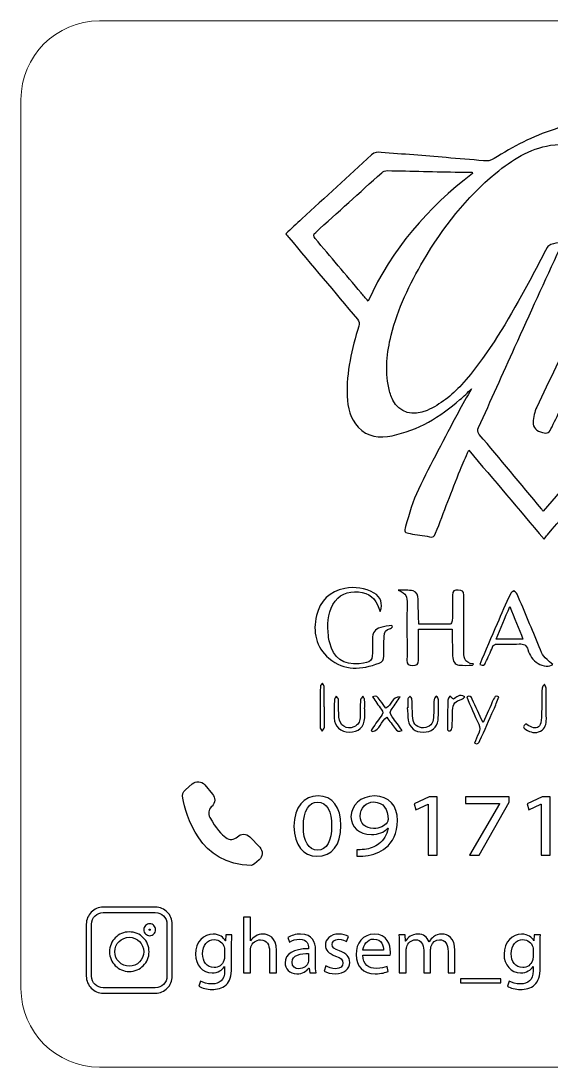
# Model space of a CAD drawing. Header units: millimetres. Extents: x 21.5 to 61.5, y -44 to -4.
# Drawn here: x 21.47 to 41.73, y -44.02 to -4.02 of the extents above; entities that cross this region are included whole.
import ezdxf

# ---------------------------------------------------------------- set-up
doc = ezdxf.new("R2010")
doc.units = ezdxf.units.MM
doc.header["$MEASUREMENT"] = 0
doc.layers.add('Layer 1', color=7, linetype='Continuous')

msp = doc.modelspace()

# ---------------------------------------------------------------- linework, layer by layer
at = {"layer": 'Layer 1', "color": 250, "lineweight": 18}
msp.add_open_spline([(24.4693, -4.0222), (24.4693, -4.0222), (58.4693, -4.0222), (58.4693, -4.0222), (60.1216, -4.0222), (61.4693, -5.3699), (61.4693, -7.0222), (61.4693, -7.0222), (61.4693, -41.0222), (61.4693, -41.0222), (61.4693, -42.6745), (60.1216, -44.0222), (58.4693, -44.0222), (58.4693, -44.0222), (24.4693, -44.0222), (24.4693, -44.0222), (22.817, -44.0222), (21.4693, -42.6745), (21.4693, -41.0222), (21.4693, -41.0222), (21.4693, -7.0222), (21.4693, -7.0222), (21.4693, -5.3699), (22.817, -4.0222), (24.4693, -4.0222)], degree=3, knots=[0, 0, 0, 0, 0.125, 0.125, 0.125, 0.25, 0.25, 0.25, 0.375, 0.375, 0.375, 0.5, 0.5, 0.5, 0.625, 0.625, 0.625, 0.75, 0.75, 0.75, 0.875, 0.875, 0.875, 1, 1, 1, 1], dxfattribs=at)
at = {"layer": 'Layer 1', "color": 250}
for points, knots in [([(52.3334, -10.833), (52.2434, -10.5697), (52.1772, -10.3088), (52.0675, -10.068), (51.6985, -9.2567), (51.0556, -8.8064), (50.1719, -8.7302), (49.5319, -8.675), (48.9122, -8.7895), (48.3274, -9.0651), (48.276, -9.0892), (48.2283, -9.121), (48.1794, -9.1498), (48.1647, -9.1586), (48.1515, -9.1695), (48.0781, -9.2226), (48.1913, -9.3103), (48.2929, -9.3794), (48.3829, -9.4611), (49.3086, -10.3053), (50.233, -11.151), (51.1572, -11.9974), (51.3375, -12.1626), (51.3369, -12.1639), (51.1832, -12.3455), (49.3911, -14.4627), (47.5984, -16.5797), (45.8063, -18.697), (45.6394, -18.8946), (45.4754, -19.0944), (45.3098, -19.2929), (45.3227, -19.3107), (45.3359, -19.3282), (45.349, -19.3461), (45.6714, -19.1605), (46.0107, -18.9994), (46.3114, -18.7845), (46.8395, -18.4079), (47.3428, -17.9968), (47.8595, -17.6049), (47.9235, -17.5562), (48.0091, -17.5362), (48.0847, -17.5029), (48.0953, -17.5211), (48.106, -17.5393), (48.1167, -17.5575), (47.9859, -17.6786), (47.8555, -17.7999), (47.7244, -17.921), (46.9028, -18.681), (45.9872, -19.2966), (44.9677, -19.7658), (44.7862, -19.8491), (44.6557, -20.0561), (44.5171, -20.2194), (43.5403, -21.37), (42.567, -22.5242), (41.5929, -23.6773), (41.5563, -23.7206), (41.5215, -23.7658), (41.4663, -23.8345), (40.5005, -22.6943), (39.5566, -21.5807), (38.5895, -20.439), (38.471, -20.7093), (38.3575, -20.9482), (38.2609, -21.1935), (37.9439, -21.9981), (37.6297, -22.8043), (37.3226, -23.613), (37.2746, -23.7401), (37.2235, -23.777), (37.0874, -23.7475), (36.8432, -23.6946), (36.5939, -23.6654), (36.3468, -23.6266), (36.1529, -23.5961), (36.1065, -23.5513), (36.1703, -23.3481), (36.3192, -22.8711), (36.4468, -22.3794), (36.6632, -21.9322), (37.1411, -20.9438), (37.666, -19.9774), (38.1771, -19.0053), (38.3384, -18.6983), (38.5174, -18.4007), (38.6927, -18.0909), (38.5402, -18.2336), (38.3998, -18.3728), (38.2512, -18.5033), (37.4951, -19.1671), (36.6535, -19.6748), (35.6562, -19.882), (35.1765, -19.9818), (34.7159, -19.9351), (34.3618, -19.5538), (34.057, -19.2258), (33.9538, -18.8077), (33.9385, -18.3722), (33.9056, -17.449), (34.116, -16.5634), (34.3841, -15.6895), (34.4167, -15.5832), (34.4076, -15.5152), (34.3361, -15.4305), (33.4577, -14.3906), (32.5832, -13.3474), (31.708, -12.305), (31.672, -12.262), (31.6384, -12.2172), (31.5948, -12.162), (31.8052, -11.967), (32.0081, -11.7776), (32.2122, -11.5894), (33.0969, -10.776), (33.984, -9.965), (34.8639, -9.1463), (34.9817, -9.0366), (35.1028, -9.0362), (35.2401, -9.0475), (36.0683, -9.115), (36.8965, -9.1815), (37.7247, -9.2495), (38.2009, -9.2883), (38.6773, -9.3263), (39.1527, -9.3721), (39.2994, -9.3862), (39.4252, -9.3721), (39.5562, -9.2883), (40.2778, -8.8262), (41.0367, -8.437), (41.8532, -8.1686), (42.3039, -8.0206), (42.762, -7.9121), (43.244, -7.9437), (43.5657, -7.965), (43.8417, -8.1444), (43.8423, -8.4163), (43.8433, -8.6145), (43.7729, -8.8302), (43.6758, -9.0061), (43.5949, -9.1526), (43.4297, -9.2526), (43.2663, -9.4073), (43.1756, -9.3022), (43.1007, -9.1943), (43.006, -9.1093), (42.6341, -8.776), (42.1913, -8.7007), (41.7128, -8.7778), (40.9018, -8.908), (40.2389, -9.3363), (39.6225, -9.8434), (38.4864, -10.7776), (37.6011, -11.9227), (36.8585, -13.1837), (36.3283, -14.0842), (35.8714, -15.0178), (35.6205, -16.0398), (35.4575, -16.7049), (35.3888, -17.3759), (35.5274, -18.0536), (35.5603, -18.2132), (35.6177, -18.3722), (35.6895, -18.5193), (35.9238, -18.9978), (36.4569, -19.1586), (36.9934, -18.915), (37.5036, -18.6833), (37.9398, -18.3461), (38.3126, -17.931), (39.2361, -16.9021), (39.9341, -15.7193), (40.6087, -14.523), (40.9495, -13.9187), (41.2577, -13.2959), (41.5861, -12.6842), (41.6121, -12.6352), (41.6752, -12.5932), (41.73, -12.5756), (41.8523, -12.5364), (41.98, -12.5148), (42.1477, -12.4762), (42.1169, -12.5775), (42.1044, -12.6465), (42.0759, -12.7082), (41.503, -13.9673), (40.926, -15.2244), (40.3544, -16.4841), (39.8887, -17.5107), (39.4289, -18.5406), (38.9658, -19.5685), (38.9238, -19.6616), (38.9094, -19.7385), (38.9874, -19.8306), (39.7849, -20.7754), (40.5773, -21.7241), (41.3706, -22.672), (41.3889, -22.6936), (41.4001, -22.7209), (41.4305, -22.773), (42.3136, -21.7278), (43.1713, -20.7127), (44.043, -19.681), (43.5701, -19.502), (43.6416, -19.1276), (43.699, -18.7789), (43.8141, -18.0856), (44.1163, -17.4578), (44.4221, -16.8325), (44.6573, -16.3518), (44.8887, -15.8689), (45.1189, -15.3857), (45.1509, -15.3179), (45.1656, -15.2417), (45.1976, -15.1404), (44.8991, -15.1931), (44.6861, -15.3311), (44.4849, -15.4866), (43.63, -16.1476), (42.9928, -16.9827), (42.5284, -17.9538), (42.2753, -18.4828), (42.0257, -19.0134), (41.7721, -19.5421), (41.6553, -19.7861), (41.6165, -19.8071), (41.4051, -19.7613), (41.1857, -19.7146), (41.0301, -19.5669), (41.0483, -19.3684), (41.0658, -19.1734), (41.1007, -18.9674), (41.1844, -18.7933), (41.6754, -17.772), (42.1477, -16.7394), (42.6937, -15.7478), (43.3932, -14.4762), (44.1302, -13.2232), (44.9003, -11.993), (45.5321, -10.9839), (46.3064, -10.0836), (47.3004, -9.4016), (48.3516, -8.6803), (49.5115, -8.4226), (50.7615, -8.6813), (51.4259, -8.8186), (51.9292, -9.2319), (52.3052, -9.7889), (52.4303, -9.9745), (52.5319, -10.1827), (52.6065, -10.394), (52.6749, -10.5882), (52.5394, -10.7794), (52.3334, -10.833)], [0, 0, 0, 0, 0.0117647, 0.0117647, 0.0117647, 0.0235294, 0.0235294, 0.0235294, 0.0352941, 0.0352941, 0.0352941, 0.0470588, 0.0470588, 0.0470588, 0.0588235, 0.0588235, 0.0588235, 0.0705882, 0.0705882, 0.0705882, 0.0823529, 0.0823529, 0.0823529, 0.0941176, 0.0941176, 0.0941176, 0.1058824, 0.1058824, 0.1058824, 0.1176471, 0.1176471, 0.1176471, 0.1294118, 0.1294118, 0.1294118, 0.1411765, 0.1411765, 0.1411765, 0.1529412, 0.1529412, 0.1529412, 0.1647059, 0.1647059, 0.1647059, 0.1764706, 0.1764706, 0.1764706, 0.1882353, 0.1882353, 0.1882353, 0.2, 0.2, 0.2, 0.2117647, 0.2117647, 0.2117647, 0.2235294, 0.2235294, 0.2235294, 0.2352941, 0.2352941, 0.2352941, 0.2470588, 0.2470588, 0.2470588, 0.2588235, 0.2588235, 0.2588235, 0.2705882, 0.2705882, 0.2705882, 0.2823529, 0.2823529, 0.2823529, 0.2941176, 0.2941176, 0.2941176, 0.3058824, 0.3058824, 0.3058824, 0.3176471, 0.3176471, 0.3176471, 0.3294118, 0.3294118, 0.3294118, 0.3411765, 0.3411765, 0.3411765, 0.3529412, 0.3529412, 0.3529412, 0.3647059, 0.3647059, 0.3647059, 0.3764706, 0.3764706, 0.3764706, 0.3882353, 0.3882353, 0.3882353, 0.4, 0.4, 0.4, 0.4117647, 0.4117647, 0.4117647, 0.4235294, 0.4235294, 0.4235294, 0.4352941, 0.4352941, 0.4352941, 0.4470588, 0.4470588, 0.4470588, 0.4588235, 0.4588235, 0.4588235, 0.4705882, 0.4705882, 0.4705882, 0.4823529, 0.4823529, 0.4823529, 0.4941176, 0.4941176, 0.4941176, 0.5058824, 0.5058824, 0.5058824, 0.5176471, 0.5176471, 0.5176471, 0.5294118, 0.5294118, 0.5294118, 0.5411765, 0.5411765, 0.5411765, 0.5529412, 0.5529412, 0.5529412, 0.5647059, 0.5647059, 0.5647059, 0.5764706, 0.5764706, 0.5764706, 0.5882353, 0.5882353, 0.5882353, 0.6, 0.6, 0.6, 0.6117647, 0.6117647, 0.6117647, 0.6235294, 0.6235294, 0.6235294, 0.6352941, 0.6352941, 0.6352941, 0.6470588, 0.6470588, 0.6470588, 0.6588235, 0.6588235, 0.6588235, 0.6705882, 0.6705882, 0.6705882, 0.6823529, 0.6823529, 0.6823529, 0.6941176, 0.6941176, 0.6941176, 0.7058824, 0.7058824, 0.7058824, 0.7176471, 0.7176471, 0.7176471, 0.7294118, 0.7294118, 0.7294118, 0.7411765, 0.7411765, 0.7411765, 0.7529412, 0.7529412, 0.7529412, 0.7647059, 0.7647059, 0.7647059, 0.7764706, 0.7764706, 0.7764706, 0.7882353, 0.7882353, 0.7882353, 0.8, 0.8, 0.8, 0.8117647, 0.8117647, 0.8117647, 0.8235294, 0.8235294, 0.8235294, 0.8352941, 0.8352941, 0.8352941, 0.8470588, 0.8470588, 0.8470588, 0.8588235, 0.8588235, 0.8588235, 0.8705882, 0.8705882, 0.8705882, 0.8823529, 0.8823529, 0.8823529, 0.8941176, 0.8941176, 0.8941176, 0.9058824, 0.9058824, 0.9058824, 0.9176471, 0.9176471, 0.9176471, 0.9294118, 0.9294118, 0.9294118, 0.9411765, 0.9411765, 0.9411765, 0.9529412, 0.9529412, 0.9529412, 0.9647059, 0.9647059, 0.9647059, 0.9764706, 0.9764706, 0.9764706, 0.9882353, 0.9882353, 0.9882353, 1, 1, 1, 1]), ([(38.7268, -9.8575), (38.7268, -9.8575), (38.713, -9.8064), (38.713, -9.8064), (38.5556, -9.8064), (38.3982, -9.8096), (38.2411, -9.8061), (37.3183, -9.7858), (36.3957, -9.7622), (35.4731, -9.7466), (35.4017, -9.7456), (35.3129, -9.7791), (35.2593, -9.8268), (34.4164, -10.5844), (33.5791, -11.3482), (32.7371, -12.1068), (32.6453, -12.1896), (32.6377, -12.248), (32.7196, -12.3439), (33.306, -13.0335), (33.8873, -13.7274), (34.4713, -14.4192), (34.5544, -14.5177), (34.6406, -14.6133), (34.7444, -14.7315), (35.65, -12.7406), (37.016, -11.1577), (38.7268, -9.8575)], [0, 0, 0, 0, 0.1111111, 0.1111111, 0.1111111, 0.2222222, 0.2222222, 0.2222222, 0.3333333, 0.3333333, 0.3333333, 0.4444444, 0.4444444, 0.4444444, 0.5555556, 0.5555556, 0.5555556, 0.6666667, 0.6666667, 0.6666667, 0.7777778, 0.7777778, 0.7777778, 0.8888889, 0.8888889, 0.8888889, 1, 1, 1, 1]), ([(35.1993, -26.6087), (35.1814, -26.565), (35.1603, -26.5227), (35.1459, -26.4779), (35.0242, -26.1042), (34.7746, -25.8865), (34.3777, -25.8542), (33.9569, -25.8197), (33.6125, -25.9548), (33.3961, -26.3337), (33.1823, -26.7074), (33.1866, -27.1182), (33.2218, -27.5299), (33.2297, -27.62), (33.2529, -27.709), (33.2738, -27.7971), (33.4097, -28.3757), (33.8069, -28.6579), (34.3999, -28.5986), (34.8775, -28.5504), (34.917, -28.5058), (34.907, -28.0301), (34.9045, -27.905), (34.9025, -27.7795), (34.9041, -27.6545), (34.9064, -27.4123), (34.9961, -27.2744), (35.2225, -27.2095), (35.3601, -27.1703), (35.5072, -27.1647), (35.6498, -27.144), (35.6564, -27.1612), (35.663, -27.1778), (35.6696, -27.1951), (35.6455, -27.2161), (35.6229, -27.2534), (35.5965, -27.2559), (35.4134, -27.2754), (35.3626, -27.4026), (35.3551, -27.5547), (35.3425, -27.8047), (35.3319, -28.0555), (35.3372, -28.3061), (35.3401, -28.4478), (35.2877, -28.529), (35.1591, -28.5777), (34.4889, -28.8322), (33.8276, -28.8903), (33.2441, -28.3917), (32.7414, -27.9618), (32.6182, -27.3844), (32.7703, -26.7604), (32.907, -26.201), (33.2632, -25.8232), (33.8455, -25.7218), (34.2319, -25.6545), (34.6182, -25.6898), (34.969, -25.8965), (35.2237, -26.0471), (35.3171, -26.2957), (35.1993, -26.6087)], [0, 0, 0, 0, 0.05, 0.05, 0.05, 0.1, 0.1, 0.1, 0.15, 0.15, 0.15, 0.2, 0.2, 0.2, 0.25, 0.25, 0.25, 0.3, 0.3, 0.3, 0.35, 0.35, 0.35, 0.4, 0.4, 0.4, 0.45, 0.45, 0.45, 0.5, 0.5, 0.5, 0.55, 0.55, 0.55, 0.6, 0.6, 0.6, 0.65, 0.65, 0.65, 0.7, 0.7, 0.7, 0.75, 0.75, 0.75, 0.8, 0.8, 0.8, 0.85, 0.85, 0.85, 0.9, 0.9, 0.9, 0.95, 0.95, 0.95, 1, 1, 1, 1]), ([(38.7367, -28.6579), (38.5617, -28.6579), (38.3857, -28.6696), (38.2123, -28.6542), (38.0622, -28.641), (37.9778, -28.5103), (37.9693, -28.292), (37.9586, -28.0189), (37.9606, -27.7451), (37.9577, -27.4714), (37.9571, -27.4102), (37.9577, -27.349), (37.9577, -27.2785), (37.9577, -27.2785), (36.6711, -27.2785), (36.6711, -27.2785), (36.6711, -27.4902), (36.6724, -27.694), (36.6708, -27.8975), (36.6692, -28.0857), (36.6542, -28.2741), (36.6649, -28.4617), (36.6745, -28.6366), (36.5943, -28.668), (36.4409, -28.669), (36.2898, -28.6702), (36.2249, -28.6294), (36.2268, -28.4685), (36.2318, -27.9674), (36.2255, -27.4658), (36.2249, -26.9643), (36.2249, -26.7589), (36.2293, -26.5538), (36.2296, -26.3488), (36.2302, -25.9709), (36.224, -25.9618), (35.8913, -25.7834), (36.0841, -25.7922), (36.2813, -25.7793), (36.4685, -25.8166), (36.6156, -25.8461), (36.6439, -26.001), (36.6498, -26.1352), (36.6604, -26.3745), (36.6601, -26.6138), (36.6667, -26.853), (36.6689, -26.926), (36.6784, -26.9982), (36.6856, -27.0879), (37.0894, -27.0879), (37.4814, -27.0906), (37.873, -27.0822), (37.9032, -27.0816), (37.9553, -27.0003), (37.9568, -26.9552), (37.9668, -26.6306), (37.975, -26.3055), (37.9665, -25.9812), (37.9618, -25.8069), (38.0493, -25.7874), (38.1879, -25.7874), (38.3256, -25.7874), (38.3983, -25.8203), (38.3974, -25.9787), (38.3939, -26.6682), (38.4011, -27.3578), (38.4015, -28.0477), (38.4015, -28.3096), (38.3738, -28.583), (38.7753, -28.6068), (38.7624, -28.6241), (38.7496, -28.6407), (38.7367, -28.6579)], [0, 0, 0, 0, 0.0416667, 0.0416667, 0.0416667, 0.0833333, 0.0833333, 0.0833333, 0.125, 0.125, 0.125, 0.1666667, 0.1666667, 0.1666667, 0.2083333, 0.2083333, 0.2083333, 0.25, 0.25, 0.25, 0.2916667, 0.2916667, 0.2916667, 0.3333333, 0.3333333, 0.3333333, 0.375, 0.375, 0.375, 0.4166667, 0.4166667, 0.4166667, 0.4583333, 0.4583333, 0.4583333, 0.5, 0.5, 0.5, 0.5416667, 0.5416667, 0.5416667, 0.5833333, 0.5833333, 0.5833333, 0.625, 0.625, 0.625, 0.6666667, 0.6666667, 0.6666667, 0.7083333, 0.7083333, 0.7083333, 0.75, 0.75, 0.75, 0.7916667, 0.7916667, 0.7916667, 0.8333333, 0.8333333, 0.8333333, 0.875, 0.875, 0.875, 0.9166667, 0.9166667, 0.9166667, 0.9583333, 0.9583333, 0.9583333, 1, 1, 1, 1]), ([(39.0108, -28.6232), (39.2331, -28.1001), (39.4485, -27.5871), (39.6693, -27.0766), (39.8342, -26.6955), (40.0042, -26.3164), (40.1782, -25.9395), (40.2033, -25.885), (40.2629, -25.8464), (40.3065, -25.8006), (40.351, -25.847), (40.4137, -25.8856), (40.4376, -25.941), (40.7229, -26.6106), (41.0057, -27.281), (41.2824, -27.9543), (41.43, -28.3133), (41.4241, -28.3158), (41.7978, -28.6306), (41.6865, -28.725), (41.4247, -28.7028), (41.2353, -28.5877), (41.0334, -28.4654), (40.9161, -28.277), (40.8505, -28.0621), (40.7953, -27.8806), (40.6919, -27.8351), (40.5137, -27.8449), (40.2356, -27.8599), (39.9559, -27.8521), (39.6769, -27.847), (39.5843, -27.8455), (39.5329, -27.8755), (39.4969, -27.9631), (39.4144, -28.1628), (39.3202, -28.3576), (39.2337, -28.5554), (39.1933, -28.6479), (39.14, -28.6965), (39.0108, -28.6232)], [0, 0, 0, 0, 0.0769231, 0.0769231, 0.0769231, 0.1538462, 0.1538462, 0.1538462, 0.2307692, 0.2307692, 0.2307692, 0.3076923, 0.3076923, 0.3076923, 0.3846154, 0.3846154, 0.3846154, 0.4615385, 0.4615385, 0.4615385, 0.5384615, 0.5384615, 0.5384615, 0.6153846, 0.6153846, 0.6153846, 0.6923077, 0.6923077, 0.6923077, 0.7692308, 0.7692308, 0.7692308, 0.8461538, 0.8461538, 0.8461538, 0.9230769, 0.9230769, 0.9230769, 1, 1, 1, 1]), ([(40.1585, -26.4106), (39.9706, -26.8539), (39.8029, -27.2506), (39.6307, -27.6577), (39.6307, -27.6577), (40.6599, -27.6577), (40.6599, -27.6577), (40.494, -27.2453), (40.3362, -26.8527), (40.1585, -26.4106)], [0, 0, 0, 0, 0.3333333, 0.3333333, 0.3333333, 0.6666667, 0.6666667, 0.6666667, 1, 1, 1, 1]), ([(33.0736, -30.254), (33.0736, -30.5096), (33.0783, -30.7655), (33.0697, -31.0208), (33.0679, -31.074), (33.018, -31.1258), (32.9901, -31.1782), (32.9597, -31.1292), (32.9036, -31.0803), (32.9033, -31.0311), (32.9008, -30.5087), (32.9051, -29.9859), (32.9145, -29.4635), (32.9152, -29.4215), (32.9644, -29.3801), (32.9913, -29.3387), (33.0145, -29.3826), (33.0569, -29.4258), (33.0582, -29.4701), (33.0644, -29.7313), (33.061, -29.9929), (33.061, -30.254), (33.061, -30.254), (33.0736, -30.254), (33.0736, -30.254)], [0, 0, 0, 0, 0.125, 0.125, 0.125, 0.25, 0.25, 0.25, 0.375, 0.375, 0.375, 0.5, 0.5, 0.5, 0.625, 0.625, 0.625, 0.75, 0.75, 0.75, 0.875, 0.875, 0.875, 1, 1, 1, 1]), ([(40.7655, -30.902), (40.8505, -30.9494), (40.9216, -30.9977), (40.9991, -31.0309), (41.1571, -31.0989), (41.3045, -31.0315), (41.3393, -30.8622), (41.3675, -30.7249), (41.3697, -30.5812), (41.3735, -30.4395), (41.3817, -30.1385), (41.3794, -29.8371), (41.3917, -29.5361), (41.3938, -29.484), (41.4478, -29.4335), (41.4779, -29.3827), (41.4999, -29.4332), (41.5397, -29.4837), (41.5409, -29.5345), (41.5494, -29.9268), (41.55, -30.3191), (41.5544, -30.7117), (41.5566, -30.9033), (41.5205, -31.0808), (41.3327, -31.1754), (41.1361, -31.2742), (40.9467, -31.2275), (40.767, -31.1165), (40.6604, -31.0504), (40.6566, -30.9829), (40.7655, -30.902)], [0, 0, 0, 0, 0.1, 0.1, 0.1, 0.2, 0.2, 0.2, 0.3, 0.3, 0.3, 0.4, 0.4, 0.4, 0.5, 0.5, 0.5, 0.6, 0.6, 0.6, 0.7, 0.7, 0.7, 0.8, 0.8, 0.8, 0.9, 0.9, 0.9, 1, 1, 1, 1]), ([(34.6142, -30.3266), (34.6142, -30.4402), (34.6201, -30.5546), (34.6132, -30.6674), (34.5922, -31.0114), (34.3646, -31.2222), (34.0249, -31.2185), (33.6897, -31.2144), (33.4593, -31.0065), (33.4451, -30.674), (33.4348, -30.4361), (33.4451, -30.1968), (33.4545, -29.9581), (33.4561, -29.918), (33.4978, -29.8794), (33.5214, -29.8402), (33.5502, -29.881), (33.6017, -29.9205), (33.6038, -29.9628), (33.6164, -30.1896), (33.6079, -30.4178), (33.623, -30.6446), (33.644, -30.9597), (33.924, -31.1344), (34.2006, -31.0139), (34.3511, -30.9484), (34.4279, -30.8302), (34.4317, -30.6672), (34.4377, -30.4395), (34.4354, -30.2122), (34.4496, -29.9851), (34.4524, -29.9343), (34.5076, -29.8866), (34.5389, -29.8371), (34.5621, -29.887), (34.601, -29.9349), (34.6054, -29.986), (34.6158, -30.0986), (34.6085, -30.213), (34.6085, -30.3266), (34.6085, -30.3266), (34.6142, -30.3266), (34.6142, -30.3266)], [0, 0, 0, 0, 0.0714286, 0.0714286, 0.0714286, 0.1428571, 0.1428571, 0.1428571, 0.2142857, 0.2142857, 0.2142857, 0.2857143, 0.2857143, 0.2857143, 0.3571429, 0.3571429, 0.3571429, 0.4285714, 0.4285714, 0.4285714, 0.5, 0.5, 0.5, 0.5714286, 0.5714286, 0.5714286, 0.6428571, 0.6428571, 0.6428571, 0.7142857, 0.7142857, 0.7142857, 0.7857143, 0.7857143, 0.7857143, 0.8571429, 0.8571429, 0.8571429, 0.9285714, 0.9285714, 0.9285714, 1, 1, 1, 1]), ([(36.0406, -31.1531), (35.9186, -31.2058), (35.8446, -31.1763), (35.7791, -31.0826), (35.6753, -30.9339), (35.5624, -30.7915), (35.4536, -30.6467), (35.2247, -30.7866), (35.2081, -31.1522), (34.8942, -31.1889), (34.8797, -31.1767), (34.8653, -31.1644), (34.8512, -31.1525), (34.9794, -30.9703), (35.1011, -30.7828), (35.2385, -30.6082), (35.314, -30.5115), (35.3206, -30.4401), (35.2444, -30.3416), (35.1274, -30.1901), (35.024, -30.0277), (34.9121, -29.8662), (35.0726, -29.8229), (35.0722, -29.8233), (35.2071, -30.0107), (35.2789, -30.1111), (35.3532, -30.2096), (35.4228, -30.304), (35.6386, -30.1786), (35.6537, -29.8634), (35.9644, -29.8615), (35.8622, -30.013), (35.7672, -30.1704), (35.6549, -30.314), (35.5671, -30.4266), (35.5658, -30.5131), (35.6565, -30.625), (35.7913, -30.7919), (35.9098, -30.9715), (36.0406, -31.1531)], [0, 0, 0, 0, 0.0769231, 0.0769231, 0.0769231, 0.1538462, 0.1538462, 0.1538462, 0.2307692, 0.2307692, 0.2307692, 0.3076923, 0.3076923, 0.3076923, 0.3846154, 0.3846154, 0.3846154, 0.4615385, 0.4615385, 0.4615385, 0.5384615, 0.5384615, 0.5384615, 0.6153846, 0.6153846, 0.6153846, 0.6923077, 0.6923077, 0.6923077, 0.7692308, 0.7692308, 0.7692308, 0.8461538, 0.8461538, 0.8461538, 0.9230769, 0.9230769, 0.9230769, 1, 1, 1, 1]), ([(36.2563, -30.2874), (36.2563, -30.1736), (36.2495, -30.0588), (36.2604, -29.9459), (36.2639, -29.909), (36.3146, -29.8763), (36.3435, -29.8418), (36.3689, -29.8782), (36.4141, -29.9136), (36.4166, -29.9515), (36.4316, -30.1955), (36.4289, -30.441), (36.4486, -30.685), (36.4677, -30.9211), (36.6352, -31.0604), (36.86, -31.0488), (37.0908, -31.0371), (37.2322, -30.8938), (37.2419, -30.654), (37.2507, -30.4263), (37.2491, -30.1984), (37.2633, -29.971), (37.2661, -29.9246), (37.3187, -29.8813), (37.3482, -29.8368), (37.378, -29.8829), (37.4332, -29.9293), (37.4336, -29.976), (37.4351, -30.2372), (37.4369, -30.5), (37.4129, -30.7596), (37.3865, -31.0416), (37.1538, -31.2181), (36.8481, -31.2178), (36.5383, -31.2175), (36.316, -31.0453), (36.277, -30.7637), (36.2557, -30.6066), (36.251, -30.447), (36.2391, -30.2883), (36.2448, -30.2881), (36.2504, -30.2877), (36.2563, -30.2874)], [0, 0, 0, 0, 0.0714286, 0.0714286, 0.0714286, 0.1428571, 0.1428571, 0.1428571, 0.2142857, 0.2142857, 0.2142857, 0.2857143, 0.2857143, 0.2857143, 0.3571429, 0.3571429, 0.3571429, 0.4285714, 0.4285714, 0.4285714, 0.5, 0.5, 0.5, 0.5714286, 0.5714286, 0.5714286, 0.6428571, 0.6428571, 0.6428571, 0.7142857, 0.7142857, 0.7142857, 0.7857143, 0.7857143, 0.7857143, 0.8571429, 0.8571429, 0.8571429, 0.9285714, 0.9285714, 0.9285714, 1, 1, 1, 1]), ([(37.9997, -29.9594), (38.1173, -29.8779), (38.2318, -29.7431), (38.4409, -29.8603), (38.397, -29.8995), (38.3663, -29.9494), (38.3252, -29.9603), (38.0659, -30.03), (37.9809, -30.1212), (37.9674, -30.3919), (37.9568, -30.6017), (37.9652, -30.8123), (37.9533, -31.0221), (37.9502, -31.0752), (37.9073, -31.1649), (37.8721, -31.1698), (37.7536, -31.1881), (37.7796, -31.083), (37.7796, -31.0165), (37.779, -30.6754), (37.7793, -30.3345), (37.7887, -29.9939), (37.7903, -29.9406), (37.8401, -29.8889), (37.8677, -29.8365), (37.9075, -29.8735), (37.9471, -29.9105), (37.9997, -29.9594)], [0, 0, 0, 0, 0.1111111, 0.1111111, 0.1111111, 0.2222222, 0.2222222, 0.2222222, 0.3333333, 0.3333333, 0.3333333, 0.4444444, 0.4444444, 0.4444444, 0.5555556, 0.5555556, 0.5555556, 0.6666667, 0.6666667, 0.6666667, 0.7777778, 0.7777778, 0.7777778, 0.8888889, 0.8888889, 0.8888889, 1, 1, 1, 1]), ([(39.7393, -29.8715), (39.6734, -30.0337), (39.611, -30.1964), (39.541, -30.3563), (39.3676, -30.7517), (39.1914, -31.1459), (39.0152, -31.5401), (38.9807, -31.6172), (38.9481, -31.7047), (38.8085, -31.642), (38.8622, -31.5115), (38.9098, -31.3805), (38.97, -31.2547), (39.0262, -31.1378), (39.0224, -31.0343), (38.9675, -30.9148), (38.8085, -30.5705), (38.6617, -30.2205), (38.5081, -29.8681), (38.6361, -29.7954), (38.6803, -29.8666), (38.721, -29.9559), (38.8524, -30.2437), (38.986, -30.5306), (39.1325, -30.8474), (39.2761, -30.5306), (39.4062, -30.2428), (39.5373, -29.9555), (39.5734, -29.8771), (39.6081, -29.7915), (39.7393, -29.8715)], [0, 0, 0, 0, 0.1, 0.1, 0.1, 0.2, 0.2, 0.2, 0.3, 0.3, 0.3, 0.4, 0.4, 0.4, 0.5, 0.5, 0.5, 0.6, 0.6, 0.6, 0.7, 0.7, 0.7, 0.8, 0.8, 0.8, 0.9, 0.9, 0.9, 1, 1, 1, 1]), ([(28.7471, -34.0709), (28.7471, -34.0709), (28.7765, -34.042), (28.7765, -34.042), (28.9011, -33.9191), (28.9105, -33.721), (28.7972, -33.5874), (28.7972, -33.5874), (28.4963, -33.2302), (28.4963, -33.2302), (28.3748, -33.0866), (28.1595, -33.0708), (28.0187, -33.1947), (28.0187, -33.1947), (27.7596, -33.423), (27.7596, -33.423), (27.6706, -33.5014), (27.6301, -33.6202), (27.6521, -33.7372), (27.7691, -34.365), (28.2927, -36.3117), (30.2824, -36.3117), (30.3272, -36.3117), (30.4555, -36.2079), (30.5765, -36.1003), (30.7182, -35.9737), (30.7276, -35.7557), (30.5969, -35.6184), (30.5969, -35.6184), (30.2219, -35.2242), (30.2219, -35.2242), (30.0924, -35.0878), (29.8756, -35.085), (29.7424, -35.2183), (29.6236, -35.3371), (29.4364, -35.3506), (29.3028, -35.249), (29.1419, -35.1267), (28.9233, -34.8987), (28.6897, -34.4747), (28.617, -34.3427), (28.6398, -34.1765), (28.7471, -34.0709)], [0, 0, 0, 0, 0.0714286, 0.0714286, 0.0714286, 0.1428571, 0.1428571, 0.1428571, 0.2142857, 0.2142857, 0.2142857, 0.2857143, 0.2857143, 0.2857143, 0.3571429, 0.3571429, 0.3571429, 0.4285714, 0.4285714, 0.4285714, 0.5, 0.5, 0.5, 0.5714286, 0.5714286, 0.5714286, 0.6428571, 0.6428571, 0.6428571, 0.7142857, 0.7142857, 0.7142857, 0.7857143, 0.7857143, 0.7857143, 0.8571429, 0.8571429, 0.8571429, 0.9285714, 0.9285714, 0.9285714, 1, 1, 1, 1]), ([(33.7017, -34.7858), (33.7017, -35.5436), (33.368, -35.9623), (32.7816, -35.9623), (32.2645, -35.9623), (31.9143, -35.554), (31.9061, -34.8162), (31.9061, -34.0686), (32.289, -33.6569), (32.8265, -33.6569), (33.3844, -33.6569), (33.7017, -34.0754), (33.7017, -34.7858)], [0, 0, 0, 0, 0.25, 0.25, 0.25, 0.5, 0.5, 0.5, 0.75, 0.75, 0.75, 1, 1, 1, 1]), ([(32.2645, -34.8199), (32.2645, -35.3997), (32.4762, -35.7287), (32.802, -35.7287), (33.1683, -35.7287), (33.3436, -35.3687), (33.3436, -34.7993), (33.3436, -34.2505), (33.1767, -33.8902), (32.8061, -33.8902), (32.4925, -33.8902), (32.2645, -34.2125), (32.2645, -34.8199)], [0, 0, 0, 0, 0.25, 0.25, 0.25, 0.5, 0.5, 0.5, 0.75, 0.75, 0.75, 1, 1, 1, 1]), ([(34.3094, -35.7117), (34.3869, -35.7186), (34.4765, -35.7117), (34.5986, -35.7017), (34.8061, -35.6772), (35.0018, -35.6054), (35.1524, -35.4853), (35.3276, -35.3514), (35.4537, -35.1561), (35.5026, -34.8921), (35.5026, -34.8921), (35.4904, -34.8921), (35.4904, -34.8921), (35.3439, -35.0429), (35.1323, -35.132), (34.8673, -35.132), (34.3909, -35.132), (34.0855, -34.8299), (34.0855, -34.4493), (34.0855, -34.0275), (34.448, -33.6569), (34.9896, -33.6569), (35.5311, -33.6569), (35.8651, -34.0275), (35.8651, -34.5967), (35.8651, -35.0874), (35.6694, -35.4305), (35.4089, -35.6431), (35.2053, -35.8112), (34.9244, -35.914), (34.6393, -35.9416), (34.5092, -35.9588), (34.395, -35.9623), (34.3094, -35.9588), (34.3094, -35.9588), (34.3094, -35.7117), (34.3094, -35.7117)], [0, 0, 0, 0, 0.0833333, 0.0833333, 0.0833333, 0.1666667, 0.1666667, 0.1666667, 0.25, 0.25, 0.25, 0.3333333, 0.3333333, 0.3333333, 0.4166667, 0.4166667, 0.4166667, 0.5, 0.5, 0.5, 0.5833333, 0.5833333, 0.5833333, 0.6666667, 0.6666667, 0.6666667, 0.75, 0.75, 0.75, 0.8333333, 0.8333333, 0.8333333, 0.9166667, 0.9166667, 0.9166667, 1, 1, 1, 1]), ([(34.4399, -34.4286), (34.4399, -34.7067), (34.6393, -34.9021), (34.9488, -34.9021), (35.1891, -34.9021), (35.3765, -34.8026), (35.47, -34.6691), (35.4904, -34.6415), (35.5026, -34.607), (35.5026, -34.559), (35.5026, -34.1784), (35.3358, -33.8864), (34.9611, -33.8864), (34.6556, -33.8864), (34.4399, -34.1131), (34.4399, -34.4286)], [0, 0, 0, 0, 0.2, 0.2, 0.2, 0.4, 0.4, 0.4, 0.6, 0.6, 0.6, 0.8, 0.8, 0.8, 1, 1, 1, 1]), ([(37.0386, -33.976), (37.0386, -33.976), (37.0304, -33.976), (37.0304, -33.976), (37.0304, -33.976), (36.5704, -34.1851), (36.5704, -34.1851), (36.5704, -34.1851), (36.5011, -33.9553), (36.5011, -33.9553), (36.5011, -33.9553), (37.0793, -33.6946), (37.0793, -33.6946), (37.0793, -33.6946), (37.3847, -33.6946), (37.3847, -33.6946), (37.3847, -33.6946), (37.3847, -35.9245), (37.3847, -35.9245), (37.3847, -35.9245), (37.0386, -35.9245), (37.0386, -35.9245), (37.0386, -35.9245), (37.0386, -33.976), (37.0386, -33.976)], [0, 0, 0, 0, 0.125, 0.125, 0.125, 0.25, 0.25, 0.25, 0.375, 0.375, 0.375, 0.5, 0.5, 0.5, 0.625, 0.625, 0.625, 0.75, 0.75, 0.75, 0.875, 0.875, 0.875, 1, 1, 1, 1]), ([(40.1383, -33.6946), (40.1383, -33.6946), (40.1383, -33.8937), (40.1383, -33.8937), (40.1383, -33.8937), (38.9859, -35.9244), (38.9859, -35.9244), (38.9859, -35.9244), (38.6156, -35.9244), (38.6156, -35.9244), (38.6156, -35.9244), (39.7638, -33.9516), (39.7638, -33.9516), (39.7638, -33.9516), (39.7638, -33.945), (39.7638, -33.945), (39.7638, -33.945), (38.4688, -33.945), (38.4688, -33.945), (38.4688, -33.945), (38.4688, -33.6946), (38.4688, -33.6946), (38.4688, -33.6946), (40.1383, -33.6946), (40.1383, -33.6946)], [0, 0, 0, 0, 0.125, 0.125, 0.125, 0.25, 0.25, 0.25, 0.375, 0.375, 0.375, 0.5, 0.5, 0.5, 0.625, 0.625, 0.625, 0.75, 0.75, 0.75, 0.875, 0.875, 0.875, 1, 1, 1, 1]), ([(41.3566, -33.976), (41.3566, -33.976), (41.3484, -33.976), (41.3484, -33.976), (41.3484, -33.976), (40.8884, -34.1851), (40.8884, -34.1851), (40.8884, -34.1851), (40.8192, -33.9553), (40.8192, -33.9553), (40.8192, -33.9553), (41.3974, -33.6946), (41.3974, -33.6946), (41.3974, -33.6946), (41.7028, -33.6946), (41.7028, -33.6946), (41.7028, -33.6946), (41.7028, -35.9245), (41.7028, -35.9245), (41.7028, -35.9245), (41.3566, -35.9245), (41.3566, -35.9245), (41.3566, -35.9245), (41.3566, -33.976), (41.3566, -33.976)], [0, 0, 0, 0, 0.125, 0.125, 0.125, 0.25, 0.25, 0.25, 0.375, 0.375, 0.375, 0.5, 0.5, 0.5, 0.625, 0.625, 0.625, 0.75, 0.75, 0.75, 0.875, 0.875, 0.875, 1, 1, 1, 1]), ([(26.6068, -41.1956), (26.6068, -41.1956), (24.616, -41.1956), (24.616, -41.1956), (24.4373, -41.1956), (24.2753, -41.123), (24.1583, -41.006), (24.0407, -40.8889), (23.9681, -40.7268), (23.9681, -40.5481), (23.9681, -40.5481), (23.9681, -38.5568), (23.9681, -38.5568), (23.9681, -38.3781), (24.0406, -38.2162), (24.1577, -38.099), (24.2754, -37.9814), (24.4373, -37.9089), (24.616, -37.9089), (24.616, -37.9089), (26.6068, -37.9089), (26.6068, -37.9089), (26.7855, -37.9089), (26.9473, -37.9814), (27.0646, -38.0986), (27.1822, -38.2162), (27.2547, -38.3781), (27.2547, -38.5568), (27.2547, -38.5568), (27.2547, -40.5481), (27.2547, -40.5481), (27.2547, -40.7268), (27.1821, -40.8889), (27.0649, -41.006), (26.9474, -41.123), (26.7855, -41.1956), (26.6068, -41.1956)], [0, 0, 0, 0, 0.0833333, 0.0833333, 0.0833333, 0.1666667, 0.1666667, 0.1666667, 0.25, 0.25, 0.25, 0.3333333, 0.3333333, 0.3333333, 0.4166667, 0.4166667, 0.4166667, 0.5, 0.5, 0.5, 0.5833333, 0.5833333, 0.5833333, 0.6666667, 0.6666667, 0.6666667, 0.75, 0.75, 0.75, 0.8333333, 0.8333333, 0.8333333, 0.9166667, 0.9166667, 0.9166667, 1, 1, 1, 1]), ([(24.616, -40.993), (24.616, -40.993), (26.6068, -40.993), (26.6068, -40.993), (26.73, -40.993), (26.8415, -40.9432), (26.9218, -40.8629), (27.0022, -40.7822), (27.0521, -40.6709), (27.0521, -40.5481), (27.0521, -40.5481), (27.0521, -38.5568), (27.0521, -38.5568), (27.0521, -38.4336), (27.0023, -38.3221), (26.9219, -38.2417), (26.8415, -38.1613), (26.73, -38.1115), (26.6068, -38.1115), (26.6068, -38.1115), (24.616, -38.1115), (24.616, -38.1115), (24.4928, -38.1115), (24.3813, -38.1613), (24.3009, -38.2417), (24.2205, -38.3221), (24.1707, -38.4336), (24.1707, -38.5568), (24.1707, -38.5568), (24.1707, -40.5481), (24.1707, -40.5481), (24.1707, -40.6709), (24.2206, -40.7822), (24.3011, -40.8627), (24.3813, -40.9432), (24.4928, -40.993), (24.616, -40.993)], [0, 0, 0, 0, 0.0833333, 0.0833333, 0.0833333, 0.1666667, 0.1666667, 0.1666667, 0.25, 0.25, 0.25, 0.3333333, 0.3333333, 0.3333333, 0.4166667, 0.4166667, 0.4166667, 0.5, 0.5, 0.5, 0.5833333, 0.5833333, 0.5833333, 0.6666667, 0.6666667, 0.6666667, 0.75, 0.75, 0.75, 0.8333333, 0.8333333, 0.8333333, 0.9166667, 0.9166667, 0.9166667, 1, 1, 1, 1]), ([(29.9714, -38.2914), (29.9714, -38.2914), (30.2426, -38.2914), (30.2426, -38.2914), (30.2426, -38.2914), (30.2426, -39.1992), (30.2426, -39.1992), (30.2426, -39.1992), (30.2486, -39.1992), (30.2486, -39.1992), (30.2919, -39.1236), (30.3596, -39.0574), (30.4427, -39.0126), (30.523, -38.9674), (30.6184, -38.9377), (30.7202, -38.9377), (30.9206, -38.9377), (31.2411, -39.0574), (31.2411, -39.5594), (31.2411, -39.5594), (31.2411, -40.425), (31.2411, -40.425), (31.2411, -40.425), (30.9698, -40.425), (30.9698, -40.425), (30.9698, -40.425), (30.9698, -39.5896), (30.9698, -39.5896), (30.9698, -39.3554), (30.8805, -39.1569), (30.6246, -39.1569), (30.449, -39.1569), (30.3104, -39.2772), (30.2611, -39.4215), (30.2458, -39.4572), (30.2426, -39.4964), (30.2426, -39.5475), (30.2426, -39.5475), (30.2426, -40.425), (30.2426, -40.425), (30.2426, -40.425), (29.9714, -40.425), (29.9714, -40.425), (29.9714, -40.425), (29.9714, -38.2914), (29.9714, -38.2914)], [0, 0, 0, 0, 0.0666667, 0.0666667, 0.0666667, 0.1333333, 0.1333333, 0.1333333, 0.2, 0.2, 0.2, 0.2666667, 0.2666667, 0.2666667, 0.3333333, 0.3333333, 0.3333333, 0.4, 0.4, 0.4, 0.4666667, 0.4666667, 0.4666667, 0.5333333, 0.5333333, 0.5333333, 0.6, 0.6, 0.6, 0.6666667, 0.6666667, 0.6666667, 0.7333333, 0.7333333, 0.7333333, 0.8, 0.8, 0.8, 0.8666667, 0.8666667, 0.8666667, 0.9333333, 0.9333333, 0.9333333, 1, 1, 1, 1]), ([(26.6183, -38.7715), (26.6183, -38.8339), (26.5929, -38.8906), (26.5521, -38.9314), (26.5112, -38.9723), (26.4545, -38.9977), (26.3921, -38.9977), (26.3297, -38.9977), (26.2731, -38.9723), (26.2322, -38.9314), (26.1913, -38.8906), (26.166, -38.8339), (26.166, -38.7715), (26.166, -38.7091), (26.1913, -38.6525), (26.2322, -38.6116), (26.2731, -38.5707), (26.3297, -38.5454), (26.3921, -38.5454), (26.4545, -38.5454), (26.5112, -38.5707), (26.5521, -38.6116), (26.5929, -38.6525), (26.6183, -38.7091), (26.6183, -38.7715)], [0, 0, 0, 0, 0.125, 0.125, 0.125, 0.25, 0.25, 0.25, 0.375, 0.375, 0.375, 0.5, 0.5, 0.5, 0.625, 0.625, 0.625, 0.75, 0.75, 0.75, 0.875, 0.875, 0.875, 1, 1, 1, 1]), ([(26.4088, -38.7882), (26.4129, -38.784), (26.4156, -38.778), (26.4156, -38.7715), (26.4156, -38.765), (26.4129, -38.7591), (26.4088, -38.7549), (26.4046, -38.7507), (26.3986, -38.7481), (26.3921, -38.7481), (26.3857, -38.7481), (26.3797, -38.7507), (26.3755, -38.7549), (26.3713, -38.7591), (26.3687, -38.765), (26.3687, -38.7715), (26.3687, -38.778), (26.3713, -38.784), (26.3755, -38.7882), (26.3797, -38.7923), (26.3857, -38.795), (26.3921, -38.795), (26.3986, -38.795), (26.4046, -38.7923), (26.4088, -38.7882)], [0, 0, 0, 0, 0.125, 0.125, 0.125, 0.25, 0.25, 0.25, 0.375, 0.375, 0.375, 0.5, 0.5, 0.5, 0.625, 0.625, 0.625, 0.75, 0.75, 0.75, 0.875, 0.875, 0.875, 1, 1, 1, 1]), ([(26.3686, -39.6115), (26.3686, -39.8199), (26.2838, -40.009), (26.1467, -40.146), (26.0101, -40.2832), (25.8209, -40.3679), (25.6121, -40.3679), (25.4033, -40.3679), (25.2141, -40.2831), (25.0774, -40.1464), (24.9405, -40.0095), (24.8558, -39.8202), (24.8558, -39.6115), (24.8558, -39.4029), (24.9406, -39.2138), (25.0773, -39.0769), (25.2142, -38.9395), (25.4033, -38.8548), (25.6121, -38.8548), (25.8207, -38.8548), (26.0099, -38.9397), (26.147, -39.0769), (26.2839, -39.2138), (26.3686, -39.4029), (26.3686, -39.6115)], [0, 0, 0, 0, 0.125, 0.125, 0.125, 0.25, 0.25, 0.25, 0.375, 0.375, 0.375, 0.5, 0.5, 0.5, 0.625, 0.625, 0.625, 0.75, 0.75, 0.75, 0.875, 0.875, 0.875, 1, 1, 1, 1]), ([(26.004, -40.003), (26.1041, -39.9032), (26.1659, -39.7646), (26.1659, -39.6115), (26.1659, -39.4583), (26.1039, -39.3195), (26.0037, -39.2193), (25.9039, -39.1194), (25.7653, -39.0575), (25.6121, -39.0575), (25.4593, -39.0575), (25.3208, -39.1195), (25.2206, -39.2197), (25.1204, -39.3196), (25.0585, -39.4583), (25.0585, -39.6115), (25.0585, -39.7643), (25.1205, -39.9029), (25.2207, -40.0031), (25.3208, -40.1032), (25.4593, -40.1652), (25.6121, -40.1652), (25.765, -40.1652), (25.9035, -40.1032), (26.004, -40.003)], [0, 0, 0, 0, 0.125, 0.125, 0.125, 0.25, 0.25, 0.25, 0.375, 0.375, 0.375, 0.5, 0.5, 0.5, 0.625, 0.625, 0.625, 0.75, 0.75, 0.75, 0.875, 0.875, 0.875, 1, 1, 1, 1]), ([(29.5335, -38.9706), (29.5275, -39.0756), (29.5213, -39.193), (29.5213, -39.3701), (29.5213, -39.3701), (29.5213, -40.2146), (29.5213, -40.2146), (29.5213, -40.5479), (29.4536, -40.7527), (29.3087, -40.8787), (29.1638, -41.0107), (28.9543, -41.053), (28.7662, -41.053), (28.5874, -41.053), (28.3905, -41.0107), (28.2701, -40.9327), (28.2701, -40.9327), (28.3381, -40.7314), (28.3381, -40.7314), (28.4366, -40.7915), (28.5905, -40.8455), (28.7756, -40.8455), (29.0528, -40.8455), (29.2563, -40.7044), (29.2563, -40.3375), (29.2563, -40.3375), (29.2563, -40.1757), (29.2563, -40.1757), (29.2563, -40.1757), (29.25, -40.1757), (29.25, -40.1757), (29.1669, -40.3106), (29.0067, -40.4187), (28.7756, -40.4187), (28.4056, -40.4187), (28.1409, -40.1123), (28.1409, -39.7097), (28.1409, -39.2168), (28.4705, -38.9374), (28.8126, -38.9374), (29.0713, -38.9374), (29.213, -39.0697), (29.2779, -39.1898), (29.2779, -39.1898), (29.2839, -39.1898), (29.2839, -39.1898), (29.2839, -39.1898), (29.2964, -38.9706), (29.2964, -38.9706), (29.2964, -38.9706), (29.5335, -38.9706), (29.5335, -38.9706)], [0, 0, 0, 0, 0.0588235, 0.0588235, 0.0588235, 0.1176471, 0.1176471, 0.1176471, 0.1764706, 0.1764706, 0.1764706, 0.2352941, 0.2352941, 0.2352941, 0.2941176, 0.2941176, 0.2941176, 0.3529412, 0.3529412, 0.3529412, 0.4117647, 0.4117647, 0.4117647, 0.4705882, 0.4705882, 0.4705882, 0.5294118, 0.5294118, 0.5294118, 0.5882353, 0.5882353, 0.5882353, 0.6470588, 0.6470588, 0.6470588, 0.7058824, 0.7058824, 0.7058824, 0.7647059, 0.7647059, 0.7647059, 0.8235294, 0.8235294, 0.8235294, 0.8823529, 0.8823529, 0.8823529, 0.9411765, 0.9411765, 0.9411765, 1, 1, 1, 1]), ([(29.2531, -39.5444), (29.2531, -39.4993), (29.25, -39.4601), (29.2378, -39.4241), (29.1882, -39.271), (29.0559, -39.145), (28.8586, -39.145), (28.6, -39.145), (28.415, -39.3582), (28.415, -39.6946), (28.415, -39.9803), (28.563, -40.2174), (28.8555, -40.2174), (29.022, -40.2174), (29.1732, -40.1152), (29.2315, -39.9471), (29.2469, -39.9022), (29.2531, -39.8511), (29.2531, -39.8059), (29.2531, -39.8059), (29.2531, -39.5444), (29.2531, -39.5444)], [0, 0, 0, 0, 0.1428571, 0.1428571, 0.1428571, 0.2857143, 0.2857143, 0.2857143, 0.4285714, 0.4285714, 0.4285714, 0.5714286, 0.5714286, 0.5714286, 0.7142857, 0.7142857, 0.7142857, 0.8571429, 0.8571429, 0.8571429, 1, 1, 1, 1]), ([(32.5078, -40.4249), (32.5078, -40.4249), (32.4862, -40.2414), (32.4862, -40.2414), (32.4862, -40.2414), (32.4768, -40.2414), (32.4768, -40.2414), (32.3937, -40.3555), (32.2334, -40.458), (32.0209, -40.458), (31.7188, -40.458), (31.5649, -40.2508), (31.5649, -40.0403), (31.5649, -39.6889), (31.8854, -39.4963), (32.4614, -39.4994), (32.4614, -39.4994), (32.4614, -39.4693), (32.4614, -39.4693), (32.4614, -39.3492), (32.4275, -39.1329), (32.1225, -39.1329), (31.9838, -39.1329), (31.8393, -39.1749), (31.7342, -39.241), (31.7342, -39.241), (31.6728, -39.0667), (31.6728, -39.0667), (31.796, -38.9886), (31.9747, -38.9375), (32.1625, -38.9375), (32.6185, -38.9375), (32.7295, -39.241), (32.7295, -39.5323), (32.7295, -39.5323), (32.7295, -40.0764), (32.7295, -40.0764), (32.7295, -40.2025), (32.7358, -40.3258), (32.7543, -40.4249), (32.7543, -40.4249), (32.5078, -40.4249), (32.5078, -40.4249)], [0, 0, 0, 0, 0.0714286, 0.0714286, 0.0714286, 0.1428571, 0.1428571, 0.1428571, 0.2142857, 0.2142857, 0.2142857, 0.2857143, 0.2857143, 0.2857143, 0.3571429, 0.3571429, 0.3571429, 0.4285714, 0.4285714, 0.4285714, 0.5, 0.5, 0.5, 0.5714286, 0.5714286, 0.5714286, 0.6428571, 0.6428571, 0.6428571, 0.7142857, 0.7142857, 0.7142857, 0.7857143, 0.7857143, 0.7857143, 0.8571429, 0.8571429, 0.8571429, 0.9285714, 0.9285714, 0.9285714, 1, 1, 1, 1]), ([(33.1305, -40.1545), (33.2105, -40.2056), (33.3525, -40.2595), (33.488, -40.2595), (33.6852, -40.2595), (33.7774, -40.1633), (33.7774, -40.0434), (33.7774, -39.917), (33.7006, -39.8478), (33.5002, -39.776), (33.2321, -39.6826), (33.1057, -39.5383), (33.1057, -39.3639), (33.1057, -39.1297), (33.2998, -38.9375), (33.6203, -38.9375), (33.7714, -38.9375), (33.9038, -38.9794), (33.9869, -39.0274), (33.9869, -39.0274), (33.9194, -39.22), (33.9194, -39.22), (33.8608, -39.1836), (33.7529, -39.1356), (33.614, -39.1356), (33.4541, -39.1356), (33.3648, -39.2259), (33.3648, -39.3341), (33.3648, -39.4546), (33.4541, -39.5082), (33.6482, -39.5806), (33.9069, -39.6769), (34.0393, -39.8029), (34.0393, -40.019), (34.0393, -40.2746), (33.8361, -40.4548), (33.4817, -40.4548), (33.3183, -40.4548), (33.1675, -40.416), (33.0627, -40.3558), (33.0627, -40.3558), (33.1305, -40.1545), (33.1305, -40.1545)], [0, 0, 0, 0, 0.0714286, 0.0714286, 0.0714286, 0.1428571, 0.1428571, 0.1428571, 0.2142857, 0.2142857, 0.2142857, 0.2857143, 0.2857143, 0.2857143, 0.3571429, 0.3571429, 0.3571429, 0.4285714, 0.4285714, 0.4285714, 0.5, 0.5, 0.5, 0.5714286, 0.5714286, 0.5714286, 0.6428571, 0.6428571, 0.6428571, 0.7142857, 0.7142857, 0.7142857, 0.7857143, 0.7857143, 0.7857143, 0.8571429, 0.8571429, 0.8571429, 0.9285714, 0.9285714, 0.9285714, 1, 1, 1, 1]), ([(34.5389, -39.7458), (34.5449, -40.1033), (34.7791, -40.2506), (35.0504, -40.2506), (35.2444, -40.2506), (35.3617, -40.2174), (35.4633, -40.1757), (35.4633, -40.1757), (35.5097, -40.3648), (35.5097, -40.3648), (35.4141, -40.4068), (35.2507, -40.4548), (35.0137, -40.4548), (34.5543, -40.4548), (34.2802, -40.1607), (34.2802, -39.7217), (34.2802, -39.2829), (34.5449, -38.9374), (34.9794, -38.9374), (35.4665, -38.9374), (35.5957, -39.3551), (35.5957, -39.6226), (35.5957, -39.6768), (35.5897, -39.7188), (35.5865, -39.7458), (35.5865, -39.7458), (34.5389, -39.7458), (34.5389, -39.7458)], [0, 0, 0, 0, 0.1111111, 0.1111111, 0.1111111, 0.2222222, 0.2222222, 0.2222222, 0.3333333, 0.3333333, 0.3333333, 0.4444444, 0.4444444, 0.4444444, 0.5555556, 0.5555556, 0.5555556, 0.6666667, 0.6666667, 0.6666667, 0.7777778, 0.7777778, 0.7777778, 0.8888889, 0.8888889, 0.8888889, 1, 1, 1, 1]), ([(35.3338, -39.5564), (35.3369, -39.3883), (35.263, -39.1268), (34.9578, -39.1268), (34.6838, -39.1268), (34.5633, -39.3732), (34.542, -39.5564), (34.542, -39.5564), (35.3338, -39.5564), (35.3338, -39.5564)], [0, 0, 0, 0, 0.3333333, 0.3333333, 0.3333333, 0.6666667, 0.6666667, 0.6666667, 1, 1, 1, 1]), ([(35.9319, -39.3641), (35.9319, -39.2138), (35.9288, -39.0906), (35.9196, -38.9706), (35.9196, -38.9706), (36.1567, -38.9706), (36.1567, -38.9706), (36.1567, -38.9706), (36.1693, -39.2048), (36.1693, -39.2048), (36.1693, -39.2048), (36.1784, -39.2048), (36.1784, -39.2048), (36.2617, -39.0668), (36.4004, -38.9376), (36.6468, -38.9376), (36.85, -38.9376), (37.0043, -39.0574), (37.0689, -39.229), (37.0689, -39.229), (37.0752, -39.229), (37.0752, -39.229), (37.1213, -39.148), (37.18, -39.0847), (37.2414, -39.0395), (37.3307, -38.9737), (37.4296, -38.9376), (37.5713, -38.9376), (37.7685, -38.9376), (38.0611, -39.0637), (38.0611, -39.5682), (38.0611, -39.5682), (38.0611, -40.425), (38.0611, -40.425), (38.0611, -40.425), (37.7961, -40.425), (37.7961, -40.425), (37.7961, -40.425), (37.7961, -39.6015), (37.7961, -39.6015), (37.7961, -39.322), (37.6913, -39.1537), (37.4729, -39.1537), (37.3185, -39.1537), (37.1985, -39.265), (37.1523, -39.3942), (37.1398, -39.4302), (37.1307, -39.4782), (37.1307, -39.5266), (37.1307, -39.5266), (37.1307, -40.425), (37.1307, -40.425), (37.1307, -40.425), (36.8657, -40.425), (36.8657, -40.425), (36.8657, -40.425), (36.8657, -39.5535), (36.8657, -39.5535), (36.8657, -39.322), (36.7609, -39.1537), (36.5544, -39.1537), (36.3847, -39.1537), (36.2617, -39.286), (36.2185, -39.4183), (36.2032, -39.4572), (36.1969, -39.5024), (36.1969, -39.5475), (36.1969, -39.5475), (36.1969, -40.425), (36.1969, -40.425), (36.1969, -40.425), (35.9319, -40.425), (35.9319, -40.425), (35.9319, -40.425), (35.9319, -39.3641), (35.9319, -39.3641)], [0, 0, 0, 0, 0.04, 0.04, 0.04, 0.08, 0.08, 0.08, 0.12, 0.12, 0.12, 0.16, 0.16, 0.16, 0.2, 0.2, 0.2, 0.24, 0.24, 0.24, 0.28, 0.28, 0.28, 0.32, 0.32, 0.32, 0.36, 0.36, 0.36, 0.4, 0.4, 0.4, 0.44, 0.44, 0.44, 0.48, 0.48, 0.48, 0.52, 0.52, 0.52, 0.56, 0.56, 0.56, 0.6, 0.6, 0.6, 0.64, 0.64, 0.64, 0.68, 0.68, 0.68, 0.72, 0.72, 0.72, 0.76, 0.76, 0.76, 0.8, 0.8, 0.8, 0.84, 0.84, 0.84, 0.88, 0.88, 0.88, 0.92, 0.92, 0.92, 0.96, 0.96, 0.96, 1, 1, 1, 1]), ([(41.3283, -38.9706), (41.3224, -39.0756), (41.3161, -39.193), (41.3161, -39.3701), (41.3161, -39.3701), (41.3161, -40.2146), (41.3161, -40.2146), (41.3161, -40.5479), (41.2483, -40.7527), (41.1034, -40.8787), (40.9585, -41.0107), (40.7491, -41.053), (40.5609, -41.053), (40.3822, -41.053), (40.1853, -41.0107), (40.0649, -40.9327), (40.0649, -40.9327), (40.1329, -40.7314), (40.1329, -40.7314), (40.2313, -40.7915), (40.3854, -40.8455), (40.5704, -40.8455), (40.8475, -40.8455), (41.0511, -40.7044), (41.0511, -40.3375), (41.0511, -40.3375), (41.0511, -40.1757), (41.0511, -40.1757), (41.0511, -40.1757), (41.0448, -40.1757), (41.0448, -40.1757), (40.9617, -40.3106), (40.8015, -40.4187), (40.5704, -40.4187), (40.2003, -40.4187), (39.9357, -40.1123), (39.9357, -39.7097), (39.9357, -39.2168), (40.2652, -38.9374), (40.6073, -38.9374), (40.8661, -38.9374), (41.0078, -39.0697), (41.0727, -39.1898), (41.0727, -39.1898), (41.0786, -39.1898), (41.0786, -39.1898), (41.0786, -39.1898), (41.0913, -38.9706), (41.0913, -38.9706), (41.0913, -38.9706), (41.3283, -38.9706), (41.3283, -38.9706)], [0, 0, 0, 0, 0.0588235, 0.0588235, 0.0588235, 0.1176471, 0.1176471, 0.1176471, 0.1764706, 0.1764706, 0.1764706, 0.2352941, 0.2352941, 0.2352941, 0.2941176, 0.2941176, 0.2941176, 0.3529412, 0.3529412, 0.3529412, 0.4117647, 0.4117647, 0.4117647, 0.4705882, 0.4705882, 0.4705882, 0.5294118, 0.5294118, 0.5294118, 0.5882353, 0.5882353, 0.5882353, 0.6470588, 0.6470588, 0.6470588, 0.7058824, 0.7058824, 0.7058824, 0.7647059, 0.7647059, 0.7647059, 0.8235294, 0.8235294, 0.8235294, 0.8823529, 0.8823529, 0.8823529, 0.9411765, 0.9411765, 0.9411765, 1, 1, 1, 1]), ([(41.048, -39.5444), (41.048, -39.4993), (41.0448, -39.4601), (41.0326, -39.4241), (40.983, -39.271), (40.8507, -39.145), (40.6535, -39.145), (40.3947, -39.145), (40.2097, -39.3582), (40.2097, -39.6946), (40.2097, -39.9803), (40.3577, -40.2174), (40.6504, -40.2174), (40.8169, -40.2174), (40.968, -40.1152), (41.0263, -39.9471), (41.0417, -39.9022), (41.048, -39.8511), (41.048, -39.8059), (41.048, -39.8059), (41.048, -39.5444), (41.048, -39.5444)], [0, 0, 0, 0, 0.1428571, 0.1428571, 0.1428571, 0.2857143, 0.2857143, 0.2857143, 0.4285714, 0.4285714, 0.4285714, 0.5714286, 0.5714286, 0.5714286, 0.7142857, 0.7142857, 0.7142857, 0.8571429, 0.8571429, 0.8571429, 1, 1, 1, 1]), ([(32.4677, -39.6826), (32.172, -39.6766), (31.8358, -39.7277), (31.8358, -40.0103), (31.8358, -40.1815), (31.9531, -40.2627), (32.0917, -40.2627), (32.2858, -40.2627), (32.409, -40.1426), (32.4523, -40.0191), (32.4614, -39.9921), (32.4677, -39.9623), (32.4677, -39.9354), (32.4677, -39.9354), (32.4677, -39.6826), (32.4677, -39.6826)], [0, 0, 0, 0, 0.2, 0.2, 0.2, 0.4, 0.4, 0.4, 0.6, 0.6, 0.6, 0.8, 0.8, 0.8, 1, 1, 1, 1]), ([(39.8181, -40.8007), (39.8181, -40.8007), (38.2772, -40.8007), (38.2772, -40.8007), (38.2772, -40.8007), (38.2772, -40.6505), (38.2772, -40.6505), (38.2772, -40.6505), (39.8181, -40.6505), (39.8181, -40.6505), (39.8181, -40.6505), (39.8181, -40.8007), (39.8181, -40.8007)], [0, 0, 0, 0, 0.25, 0.25, 0.25, 0.5, 0.5, 0.5, 0.75, 0.75, 0.75, 1, 1, 1, 1])]:
    msp.add_open_spline(points, degree=3, knots=knots, dxfattribs=at)

doc.saveas('drawing.dxf')
